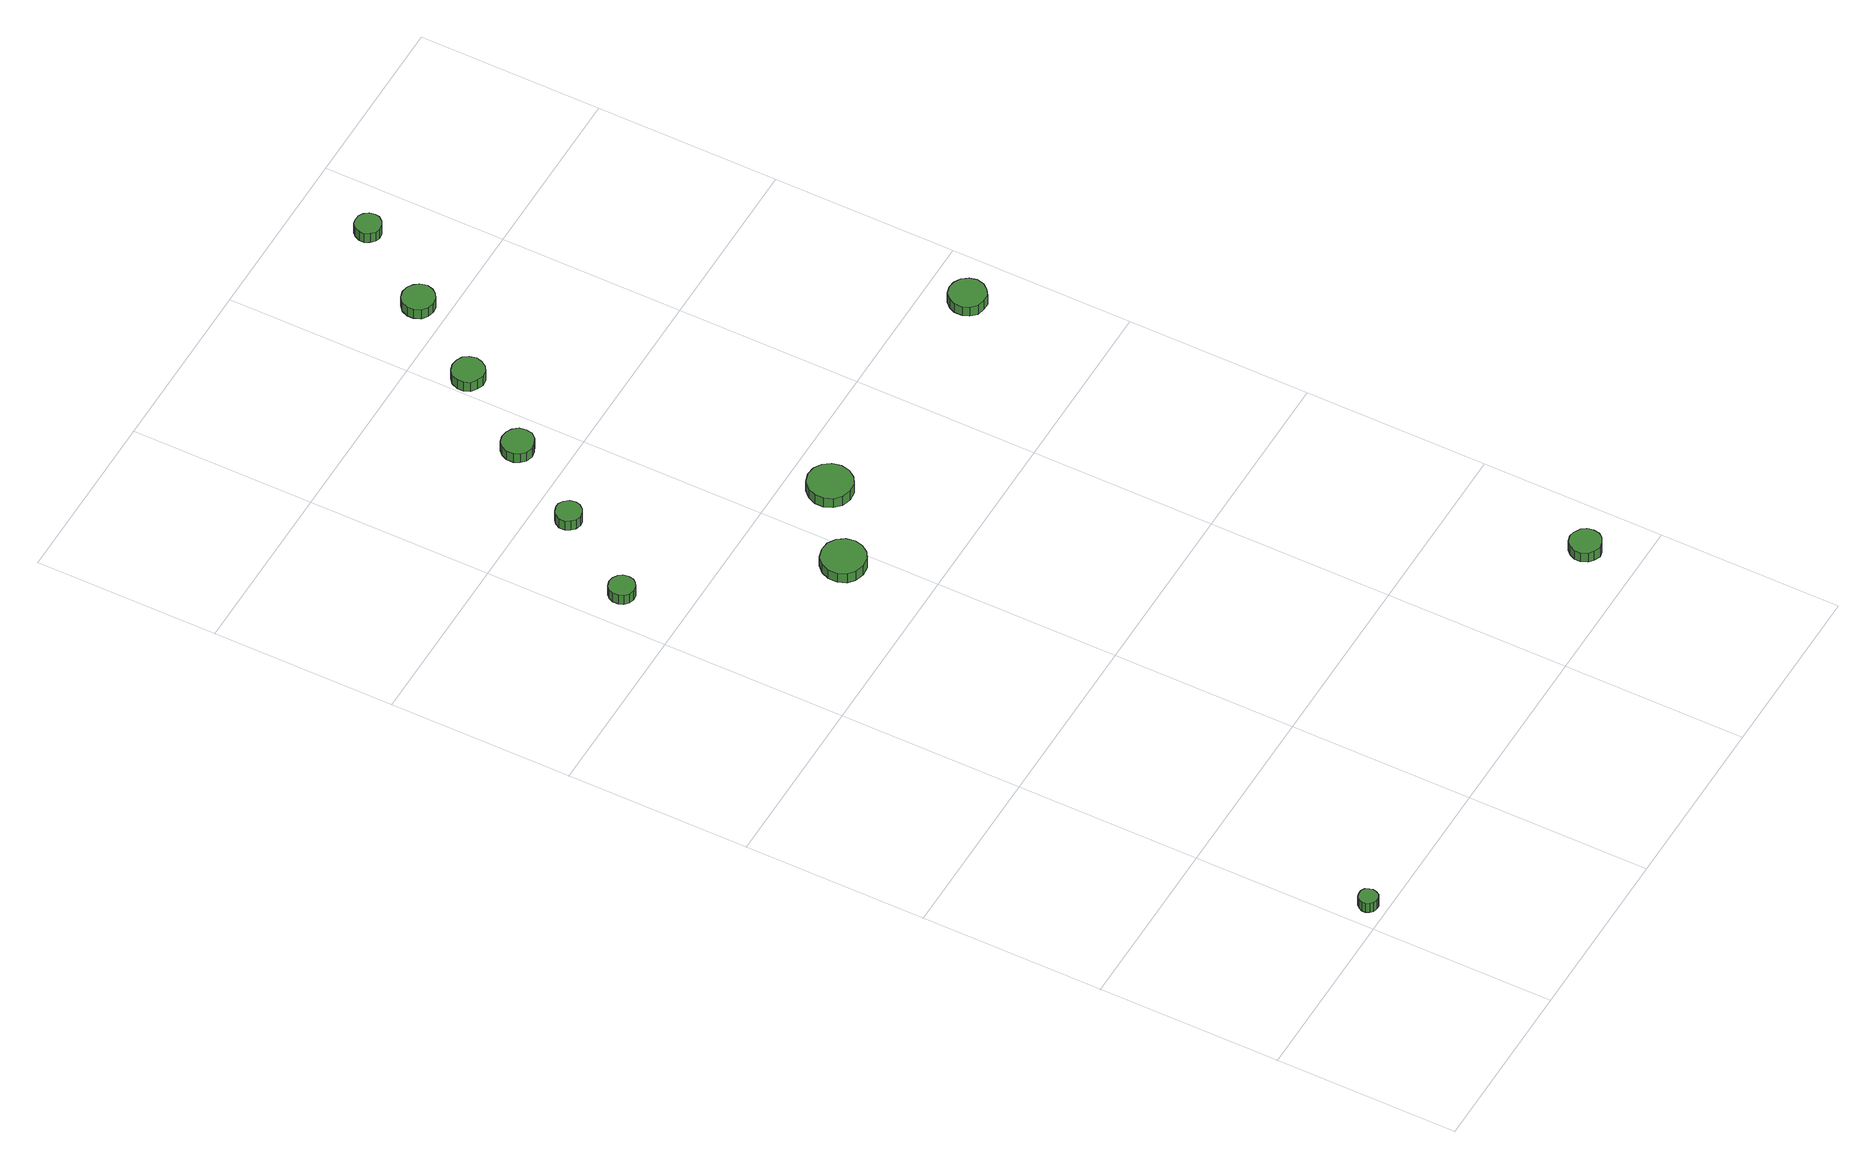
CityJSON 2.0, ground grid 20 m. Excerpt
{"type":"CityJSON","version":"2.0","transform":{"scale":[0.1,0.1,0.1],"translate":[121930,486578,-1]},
"CityObjects":{
"tree1":{"type":"SolitaryVegetationObject","attributes":{"function":"something"},"geometry":[{"type":"MultiSurface","lod":"1","boundaries":[[[0,1,2,3,4,5,6,7,8,9,10,11,12,13,14]],[[15,16,17,18,19,20,21,22,23,24,25,26,27,28,29]],[[0,29,28,1]],[[1,28,27,2]],[[2,27,26,3]],[[3,26,25,4]],[[4,25,24,5]],[[5,24,23,6]],[[6,23,22,7]],[[7,22,21,8]],[[8,21,20,9]],[[9,20,19,10]],[[10,19,18,11]],[[11,18,17,12]],[[12,17,16,13]],[[13,16,15,14]],[[14,15,29,0]]]}]},
"tree2":{"type":"SolitaryVegetationObject","attributes":{"function":"something"},"geometry":[{"type":"MultiSurface","lod":"1","boundaries":[[[30,31,32,33,34,35,36,37,38,39,40,41,42,43,44]],[[45,46,47,48,49,50,51,52,53,54,55,56,57,58,59]],[[30,59,58,31]],[[31,58,57,32]],[[32,57,56,33]],[[33,56,55,34]],[[34,55,54,35]],[[35,54,53,36]],[[36,53,52,37]],[[37,52,51,38]],[[38,51,50,39]],[[39,50,49,40]],[[40,49,48,41]],[[41,48,47,42]],[[42,47,46,43]],[[43,46,45,44]],[[44,45,59,30]]]}]},
"tree3":{"type":"SolitaryVegetationObject","attributes":{"function":"something"},"geometry":[{"type":"MultiSurface","lod":"1","boundaries":[[[60,61,62,63,64,65,66,67,68,69,70,71,72,73,74]],[[75,76,77,78,79,80,81,82,83,84,85,86,87,88,89]],[[60,89,88,61]],[[61,88,87,62]],[[62,87,86,63]],[[63,86,85,64]],[[64,85,84,65]],[[65,84,83,66]],[[66,83,82,67]],[[67,82,81,68]],[[68,81,80,69]],[[69,80,79,70]],[[70,79,78,71]],[[71,78,77,72]],[[72,77,76,73]],[[73,76,75,74]],[[74,75,89,60]]]}]},
"tree4":{"type":"SolitaryVegetationObject","attributes":{"function":"something"},"geometry":[{"type":"MultiSurface","lod":"1","boundaries":[[[90,91,92,93,94,95,96,97,98,99,100,101,102,103,104]],[[105,106,107,108,109,110,111,112,113,114,115,116,117,118,119]],[[90,119,118,91]],[[91,118,117,92]],[[92,117,116,93]],[[93,116,115,94]],[[94,115,114,95]],[[95,114,113,96]],[[96,113,112,97]],[[97,112,111,98]],[[98,111,110,99]],[[99,110,109,100]],[[100,109,108,101]],[[101,108,107,102]],[[102,107,106,103]],[[103,106,105,104]],[[104,105,119,90]]]}]},
"tree5":{"type":"SolitaryVegetationObject","attributes":{"function":"something"},"geometry":[{"type":"MultiSurface","lod":"1","boundaries":[[[120,121,122,123,124,125,126,127,128,129,130,131,132,133,134]],[[135,136,137,138,139,140,141,142,143,144,145,146,147,148,149]],[[120,149,148,121]],[[121,148,147,122]],[[122,147,146,123]],[[123,146,145,124]],[[124,145,144,125]],[[125,144,143,126]],[[126,143,142,127]],[[127,142,141,128]],[[128,141,140,129]],[[129,140,139,130]],[[130,139,138,131]],[[131,138,137,132]],[[132,137,136,133]],[[133,136,135,134]],[[134,135,149,120]]]}]},
"tree6":{"type":"SolitaryVegetationObject","attributes":{"function":"something"},"geometry":[{"type":"MultiSurface","lod":"1","boundaries":[[[150,151,152,153,154,155,156,157,158,159,160,161,162,163,164]],[[165,166,167,168,169,170,171,172,173,174,175,176,177,178,179]],[[150,179,178,151]],[[151,178,177,152]],[[152,177,176,153]],[[153,176,175,154]],[[154,175,174,155]],[[155,174,173,156]],[[156,173,172,157]],[[157,172,171,158]],[[158,171,170,159]],[[159,170,169,160]],[[160,169,168,161]],[[161,168,167,162]],[[162,167,166,163]],[[163,166,165,164]],[[164,165,179,150]]]}]},
"tree7":{"type":"SolitaryVegetationObject","attributes":{"function":"something"},"geometry":[{"type":"MultiSurface","lod":"1","boundaries":[[[180,181,182,183,184,185,186,187,188,189,190,191,192,193,194]],[[195,196,197,198,199,200,201,202,203,204,205,206,207,208,209]],[[180,209,208,181]],[[181,208,207,182]],[[182,207,206,183]],[[183,206,205,184]],[[184,205,204,185]],[[185,204,203,186]],[[186,203,202,187]],[[187,202,201,188]],[[188,201,200,189]],[[189,200,199,190]],[[190,199,198,191]],[[191,198,197,192]],[[192,197,196,193]],[[193,196,195,194]],[[194,195,209,180]]]}]},
"tree8":{"type":"SolitaryVegetationObject","attributes":{"function":"something"},"geometry":[{"type":"MultiSurface","lod":"1","boundaries":[[[210,211,212,213,214,215,216,217,218,219,220,221,222,223,224]],[[225,226,227,228,229,230,231,232,233,234,235,236,237,238,239]],[[210,239,238,211]],[[211,238,237,212]],[[212,237,236,213]],[[213,236,235,214]],[[214,235,234,215]],[[215,234,233,216]],[[216,233,232,217]],[[217,232,231,218]],[[218,231,230,219]],[[219,230,229,220]],[[220,229,228,221]],[[221,228,227,222]],[[222,227,226,223]],[[223,226,225,224]],[[224,225,239,210]]]}]},
"tree9":{"type":"SolitaryVegetationObject","attributes":{"function":"something"},"geometry":[{"type":"MultiSurface","lod":"1","boundaries":[[[240,241,242,243,244,245,246,247,248,249,250,251,252,253,254]],[[255,256,257,258,259,260,261,262,263,264,265,266,267,268,269]],[[240,269,268,241]],[[241,268,267,242]],[[242,267,266,243]],[[243,266,265,244]],[[244,265,264,245]],[[245,264,263,246]],[[246,263,262,247]],[[247,262,261,248]],[[248,261,260,249]],[[249,260,259,250]],[[250,259,258,251]],[[251,258,257,252]],[[252,257,256,253]],[[253,256,255,254]],[[254,255,269,240]]]}]},
"tree10":{"type":"SolitaryVegetationObject","attributes":{"function":"something"},"geometry":[{"type":"MultiSurface","lod":"1","boundaries":[[[270,271,272,273,274,275,276,277,278,279,280,281,282,283,284]],[[285,286,287,288,289,290,291,292,293,294,295,296,297,298,299]],[[270,299,298,271]],[[271,298,297,272]],[[272,297,296,273]],[[273,296,295,274]],[[274,295,294,275]],[[275,294,293,276]],[[276,293,292,277]],[[277,292,291,278]],[[278,291,290,279]],[[279,290,289,280]],[[280,289,288,281]],[[281,288,287,282]],[[282,287,286,283]],[[283,286,285,284]],[[284,285,299,270]]]}]},
"tree11":{"type":"SolitaryVegetationObject","attributes":{"function":"something"},"geometry":[{"type":"MultiSurface","lod":"1","boundaries":[[[300,301,302,303,304,305,306,307,308,309,310,311,312,313,314]],[[315,316,317,318,319,320,321,322,323,324,325,326,327,328,329]],[[300,329,328,301]],[[301,328,327,302]],[[302,327,326,303]],[[303,326,325,304]],[[304,325,324,305]],[[305,324,323,306]],[[306,323,322,307]],[[307,322,321,308]],[[308,321,320,309]],[[309,320,319,310]],[[310,319,318,311]],[[311,318,317,312]],[[312,317,316,313]],[[313,316,315,314]],[[314,315,329,300]]]}]}
},
"vertices":[
[27,15,30],[26,19,30],[24,23,30],[20,25,30],[16,25,30],[12,24,30],[9,21,30],[7,17,30],[7,13,30],[9,9,30],[12,6,30],[16,5,30],[20,5,30],[24,7,30],[26,11,30],[26,11,17],[24,7,17],[20,5,17],[16,5,17],[12,6,17],[9,9,17],[7,13,17],[7,17,17],[9,21,17],[12,24,17],[16,25,17],[20,25,17],[24,23,17],[26,19,17],[27,15,17],
[46,866,27],[45,872,27],[42,876,27],[37,879,27],[31,880,27],[25,878,27],[21,874,27],[19,869,27],[19,863,27],[21,858,27],[25,854,27],[31,852,27],[37,853,27],[42,856,27],[45,860,27],[45,860,14],[42,856,14],[37,853,14],[31,852,14],[25,854,14],[21,858,14],[19,863,14],[19,869,14],[21,874,14],[25,878,14],[31,880,14],[37,879,14],[42,876,14],[45,872,14],[46,866,14],
[192,689,31],[190,699,31],[184,707,31],[176,712,31],[166,713,31],[156,710,31],[149,703,31],[145,694,31],[145,684,31],[149,675,31],[156,669,31],[166,666,31],[176,667,31],[184,672,31],[190,680,31],[190,680,18],[184,672,18],[176,667,18],[166,666,18],[156,669,18],[149,675,18],[145,684,18],[145,694,18],[149,703,18],[156,710,18],[166,713,18],[176,712,18],[184,707,18],[190,699,18],[192,689,18],
[111,961,24],[110,967,24],[106,972,24],[101,975,24],[96,975,24],[90,973,24],[86,970,24],[83,964,24],[83,958,24],[86,953,24],[90,949,24],[96,947,24],[101,948,24],[106,951,24],[110,956,24],[110,956,11],[106,951,11],[101,948,11],[96,947,11],[90,949,11],[86,953,11],[83,958,11],[83,964,11],[86,970,11],[90,973,11],[96,975,11],[101,975,11],[106,972,11],[110,967,11],[111,961,11],
[174,1051,22],[173,1058,22],[168,1064,22],[162,1067,22],[155,1068,22],[148,1066,22],[143,1061,22],[140,1055,22],[140,1047,22],[143,1041,22],[148,1036,22],[155,1034,22],[162,1035,22],[168,1038,22],[173,1044,22],[173,1044,9],[168,1038,9],[162,1035,9],[155,1034,9],[148,1036,9],[143,1041,9],[140,1047,9],[140,1055,9],[143,1061,9],[148,1066,9],[155,1068,9],[162,1067,9],[168,1064,9],[173,1058,9],[174,1051,9],
[274,749,31],[272,759,31],[266,767,31],[258,772,31],[248,773,31],[238,770,31],[231,763,31],[227,754,31],[227,744,31],[231,735,31],[238,728,31],[248,725,31],[258,726,31],[266,731,31],[272,739,31],[272,739,18],[266,731,18],[258,726,18],[248,725,18],[238,728,18],[231,735,18],[227,744,18],[227,754,18],[231,763,18],[238,770,18],[248,773,18],[258,772,18],[266,767,18],[272,759,18],[274,749,18],
[237,1141,20],[235,1148,20],[231,1154,20],[225,1157,20],[218,1158,20],[211,1156,20],[205,1151,20],[202,1144,20],[202,1137,20],[205,1130,20],[211,1126,20],[218,1123,20],[225,1124,20],[231,1128,20],[235,1134,20],[235,1134,7],[231,1128,7],[225,1124,7],[218,1123,7],[211,1126,7],[205,1130,7],[202,1137,7],[202,1144,7],[205,1151,7],[211,1156,7],[218,1158,7],[225,1157,7],[231,1154,7],[235,1148,7],[237,1141,7],
[564,57,18],[563,64,18],[559,69,18],[552,73,18],[546,74,18],[539,72,18],[534,67,18],[531,61,18],[531,54,18],[534,47,18],[539,43,18],[546,40,18],[552,41,18],[559,45,18],[563,50,18],[563,50,5],[559,45,5],[552,41,5],[546,40,5],[539,43,5],[534,47,5],[531,54,5],[531,61,5],[534,67,5],[539,72,5],[546,74,5],[552,73,5],[559,69,5],[563,64,5],[564,57,5],
[299,1230,20],[297,1238,20],[293,1243,20],[287,1247,20],[280,1248,20],[273,1246,20],[267,1241,20],[264,1234,20],[264,1227,20],[267,1220,20],[273,1215,20],[280,1213,20],[287,1214,20],[293,1218,20],[297,1223,20],[297,1223,7],[293,1218,7],[287,1214,7],[280,1213,7],[273,1215,7],[267,1220,7],[264,1227,7],[264,1234,7],[267,1241,7],[273,1246,7],[280,1248,7],[287,1247,7],[293,1243,7],[297,1238,7],[299,1230,7],
[358,1321,20],[357,1327,20],[353,1332,20],[348,1335,20],[342,1335,20],[337,1334,20],[333,1330,20],[330,1324,20],[330,1318,20],[333,1313,20],[337,1309,20],[342,1307,20],[348,1308,20],[353,1311,20],[357,1316,20],[357,1316,7],[353,1311,7],[348,1308,7],[342,1307,7],[337,1309,7],[333,1313,7],[330,1318,7],[330,1324,7],[333,1330,7],[337,1334,7],[342,1335,7],[348,1335,7],[353,1332,7],[357,1327,7],[358,1321,7],
[561,751,26],[559,759,26],[554,766,26],[547,770,26],[539,771,26],[531,769,26],[525,763,26],[522,756,26],[522,747,26],[525,740,26],[531,734,26],[539,732,26],[547,732,26],[554,737,26],[559,743,26],[559,743,13],[554,737,13],[547,732,13],[539,732,13],[531,734,13],[525,740,13],[522,747,13],[522,756,13],[525,763,13],[531,769,13],[539,771,13],[547,770,13],[554,766,13],[559,759,13],[561,751,13]
]}
